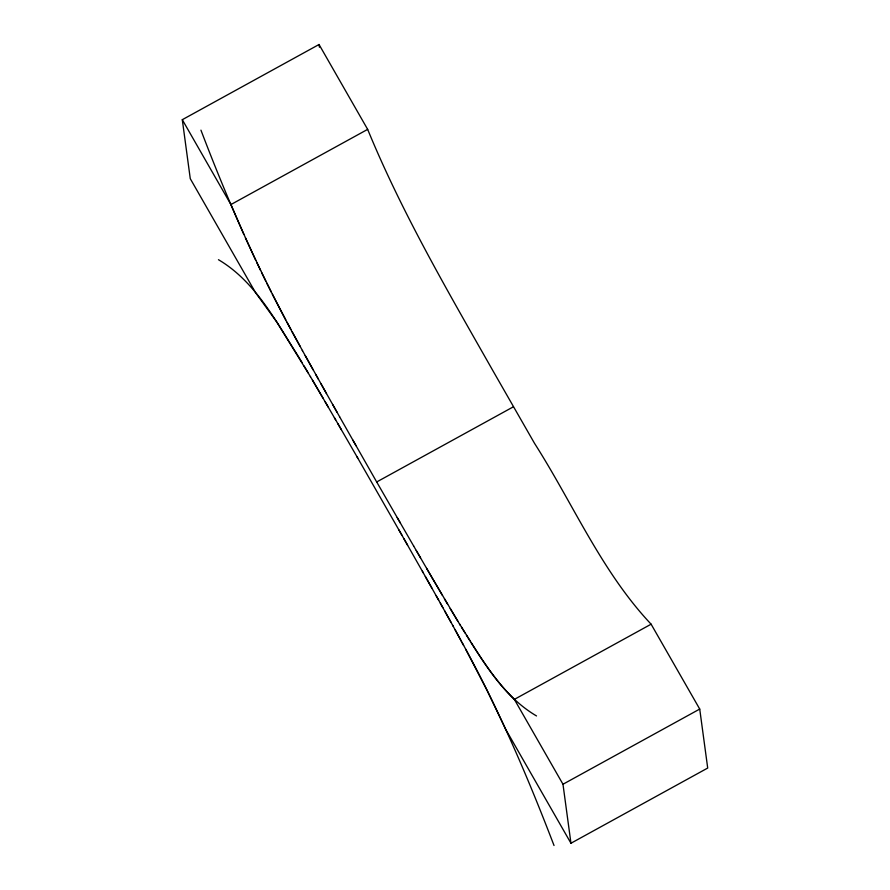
<?xml version="1.0" encoding="UTF-8"?>
<svg xmlns="http://www.w3.org/2000/svg" width="890" height="890" viewBox="0 0 890 890"><rect width="100%" height="100%" fill="white"/><g stroke="black" fill="none" stroke-linecap="round" stroke-linejoin="round"><path stroke-width="1.33" d="M310.521 376.804L276.901 322.18L255.497 292.543L190.271 178.679L182.294 119.694L319.043 44.5L367.659 129.373C402.013 212.955 447.726 291.152 492.248 369.561L534.556 443.398C572.971 503.573 601.629 571.703 651.113 624.19L699.729 709.063L707.706 768.048L570.957 843.242L505.731 729.377L487.086 690.351L465.67 649.222M243.86 234.37L230.911 204.555L367.659 129.373M352.852 440.083L376.693 481.968L513.441 406.774M471.144 642.725C483.915 662.75 497.232 682.775 514.364 699.384L651.113 624.19M570.957 843.242L562.981 784.246L699.729 709.063M218.462 259.702C254.996 281.296 275.422 320.5 297.56 355.143M536.514 715.949C501.103 695.135 480.934 657.465 459.496 623.912M469.976 640.867L466.393 635.126M465.181 633.179L461.498 627.216M460.264 625.203L450.195 608.538M297.95 355.789L302.044 362.564M457.783 621.131L431.995 577.61M304.102 366.001L308.252 372.977M444.444 598.848L447.626 604.221M310.343 376.503L322.981 398.041M312.434 380.052L328.343 407.253M442.464 595.488L426.633 568.399M432.006 577.621L416.231 550.454M325.084 401.657L335.697 419.935M397.207 517.546L413.661 546.026M413.605 545.926L420.547 557.908M334.429 417.744L341.315 429.625M337.822 423.607L357.769 458.105M376.693 481.968L400.444 523.153M356.968 456.715L401.813 535.024M182.294 119.694L230.911 204.555M514.364 699.384L562.981 784.246M339.557 416.676L356.1 445.801M332.626 404.438L339.613 416.754M403.949 538.784L423.206 572.748M398.865 529.85L407.609 545.236M336.965 412.092L321.056 383.946M425.353 576.531L431.772 587.901M422.349 571.213L438.659 600.149M326.485 393.58L302.322 350.382M315.761 374.523L318.409 379.24M442.842 607.625L436.044 595.499M313.113 369.795L305.192 355.588M440.316 603.109L453.099 626.104M444.588 610.751L450.974 622.255M302.578 350.838L292.176 331.77M452.654 625.269L463.601 645.372M299.963 346.077C261.126 276.935 229.131 204.211 200.94 130.151M455.213 629.953L461.521 641.523M461.999 642.424C498.022 707.55 527.403 776.08 554.025 845.5M290.897 329.378L287.058 322.224M285.79 319.855L272.385 294.223M271.239 291.964L266.8 283.109M265.721 280.94L261.571 272.462M260.57 270.393L256.698 262.305M255.764 260.325L245.44 237.908M319.043 44.5L319.41 47.248"/></g></svg>
